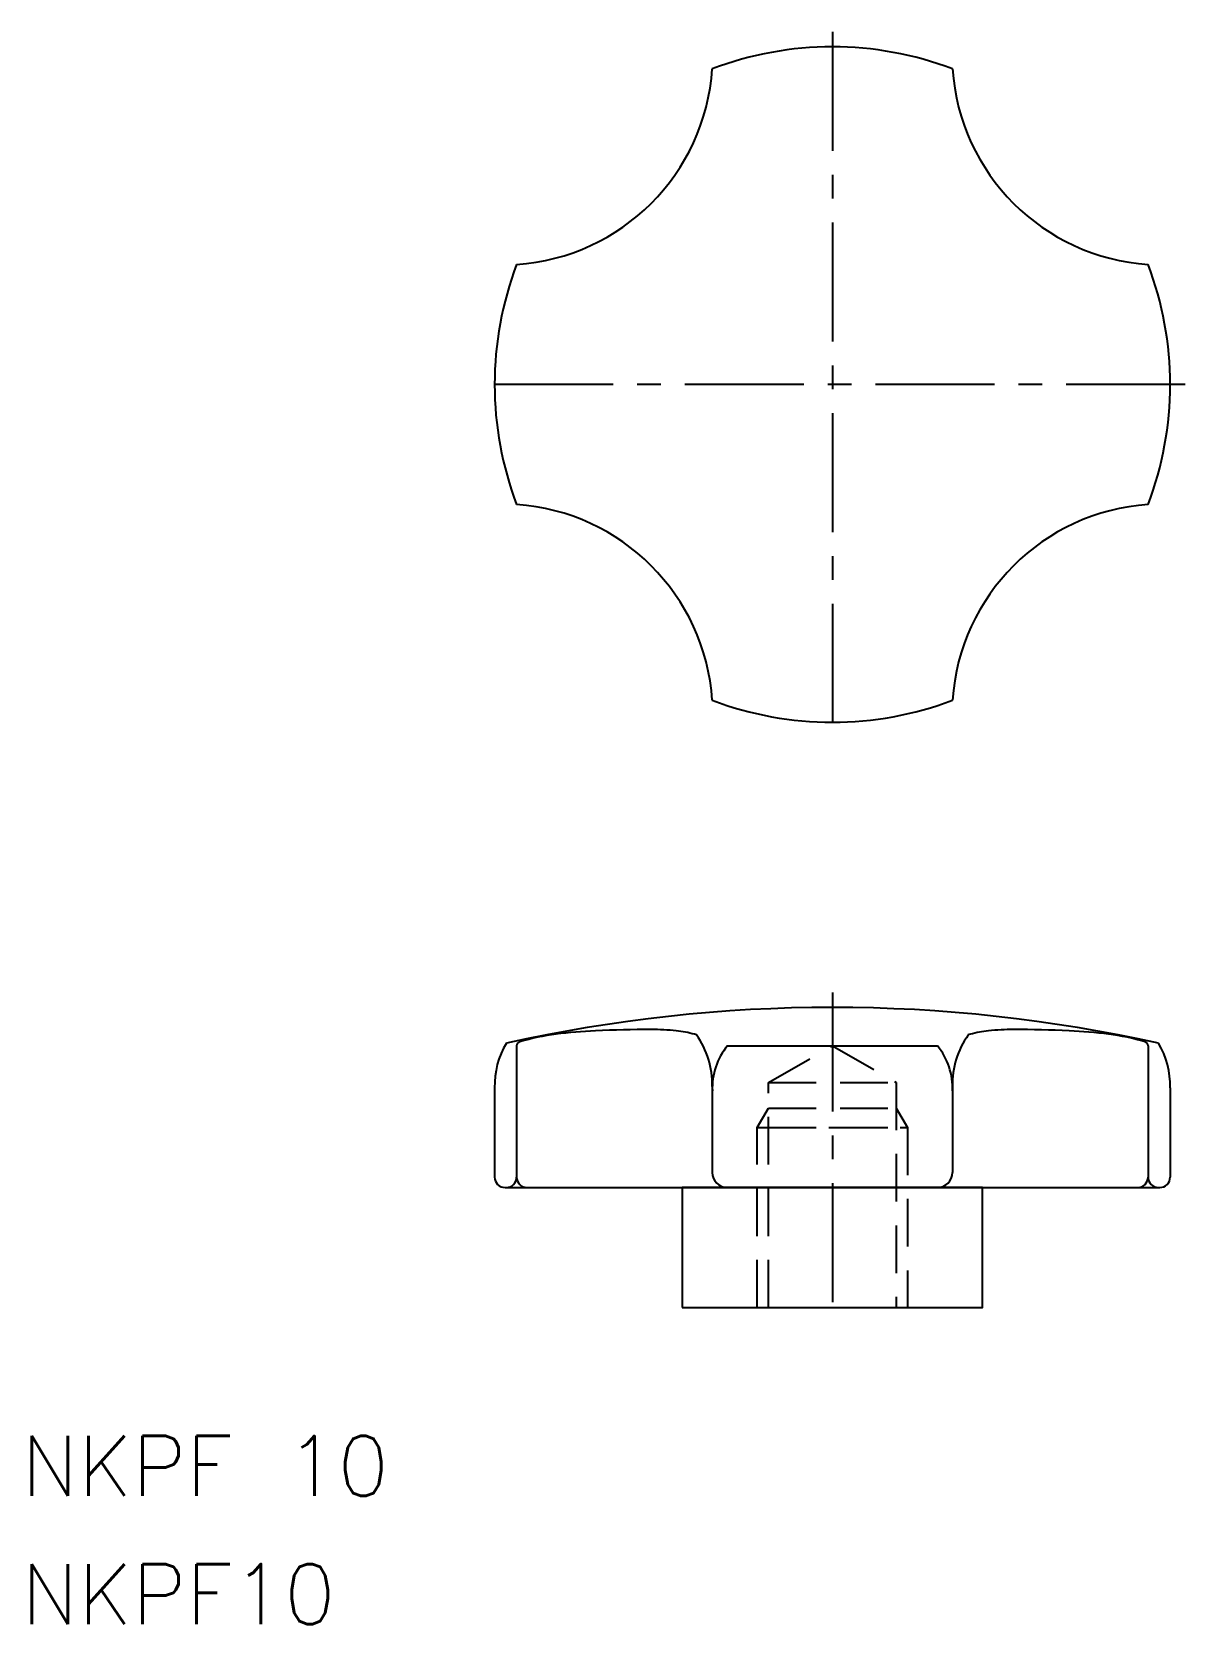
# Model space of a CAD drawing. Extents: x 60 to 136, y 109 to 215.
import ezdxf
from ezdxf.enums import TextEntityAlignment as Align

# ---------------------------------------------------------------- set-up
doc = ezdxf.new("R2010")
doc.units = 0
doc.header["$LTSCALE"] = 0.25
doc.linetypes.add('CENTER', pattern=[50.8, 31.75, -6.35, 6.35, -6.35])
doc.linetypes.add('DASHED', pattern=[19.05, 12.7, -6.35])
doc.layers.get('0').update_dxf_attribs({"linetype": 'CONTINUOUS'})
doc.layers.add('CENTER', color=1, linetype='CENTER')
doc.styles.get("Standard").update_dxf_attribs({"font": 'txt.shx'})

msp = doc.modelspace()

# ---------------------------------------------------------------- linework, layer by layer
at = {"linetype": 'CONTINUOUS'}
for p, q in [((91.85, 147.94), (91.85, 139.2)), ((105.88, 147.94), (119.88, 147.94)), ((133.91, 147.94), (133.91, 139.2)), ((90.38, 145.14), (90.38, 139.2)), ((104.88, 145.24), (104.88, 139.5)), ((120.88, 145.24), (120.88, 139.5)), ((135.38, 145.14), (135.38, 139.2)), ((91.08, 138.5), (134.68, 138.5))]:
    msp.add_line(p, q, dxfattribs=at)
at = {"color": 3, "linetype": 'DASHED'}
for p, q in [((108.63, 145.5), (112.88, 147.94)), ((112.88, 147.94), (117.13, 145.5)), ((108.63, 145.5), (117.13, 145.5)), ((108.63, 145.5), (117.13, 145.5)), ((108.63, 130.5), (108.63, 145.5)), ((117.13, 145.5), (117.13, 130.5)), ((107.88, 142.5), (108.63, 143.79)), ((108.63, 143.79), (117.13, 143.79)), ((117.13, 143.79), (117.88, 142.5)), ((107.88, 142.5), (117.88, 142.5)), ((107.88, 130.5), (107.88, 142.5)), ((108.63, 142.5), (117.13, 142.5)), ((117.88, 142.5), (117.88, 130.5))]:
    msp.add_line(p, q, dxfattribs=at)
for p, q in [((107.38, 130.5), (107.38, 130.5)), ((112.88, 130.5), (112.88, 130.5))]:
    msp.add_line(p, q)
msp.add_lwpolyline([(102.88, 130.5), (122.88, 130.5), (122.88, 138.5), (102.88, 138.5)], close=True)
at = {"linetype": 'CONTINUOUS'}
for centre, radius, start, end in [((112.88, 192), 22.5, 69.1725, 110.8275), ((90.91, 213.97), 14, 273.8448, 356.1552), ((134.85, 213.97), 14, 183.8448, 266.1552), ((112.88, 192), 22.5, 159.1725, 200.8275), ((112.88, 192), 22.5, 339.1725, 20.8275), ((90.91, 170.03), 14, 3.8448, 86.1552), ((134.85, 170.03), 14, 93.8448, 176.1552), ((112.88, 192), 22.5, 249.1725, 290.8275), ((112.88, 50.5), 100, 77.457, 102.543), ((96.29, 133.87), 14.95, 96.976, 106.4572), ((98.98, 111.86), 37.13, 92.9014, 96.976), ((100.81, 75.82), 73.21, 90, 92.9014), ((100.81, 133.95), 15.08, 83.6314, 90), ((101.59, 140.92), 8.07, 74.9193, 83.6314), ((102.76, 145.27), 3.57, 72.5529, 74.9193), ((99.2, 145.38), 5.68, 358.6095, 35.4302), ((126.56, 145.38), 5.68, 144.5698, 181.3905), ((123, 145.27), 3.57, 105.0807, 107.4471), ((124.17, 140.92), 8.07, 96.3686, 105.0807), ((124.95, 133.95), 15.08, 90, 96.3686), ((124.95, 75.82), 73.21, 87.0986, 90), ((126.77, 111.86), 37.13, 83.024, 87.0986), ((129.47, 133.87), 14.95, 73.5428, 83.024), ((95.87, 145.29), 5.49, 148.9978, 181.5282), ((92.13, 147.94), 0.285, 106.4572, 180), ((109.29, 145.14), 4.41, 140.5758, 182.5543), ((116.47, 145.14), 4.41, 357.4457, 39.4242), ((133.62, 147.94), 0.285, 0, 73.5428), ((129.89, 145.29), 5.49, 358.4718, 31.0022), ((91.08, 139.2), 0.7, 180, 270), ((91.15, 139.2), 0.7, 270, 0), ((92.55, 139.2), 0.7, 180, 270), ((105.88, 139.5), 1, 180, 270), ((119.88, 139.5), 1, 270, 0), ((133.21, 139.2), 0.7, 270, 0), ((134.61, 139.2), 0.7, 180, 270), ((134.68, 139.2), 0.7, 270, 0)]:
    msp.add_arc(centre, radius, start, end, dxfattribs=at)
at = {"layer": 'CENTER', "linetype": 'CENTER'}
for p, q in [((112.88, 215.5), (112.88, 168.5)), ((136.38, 192), (89.38, 192)), ((112.88, 151.5), (112.88, 129.5))]:
    msp.add_line(p, q, dxfattribs=at)

# ---------------------------------------------------------------- texts
at = {"color": 7, "linetype": 'CONTINUOUS'}
for s, p in [('NKPF 10', (58.87, 119.95)), ('NKPF10', (58.87, 111.41))]:
    msp.add_text(s, height=4, dxfattribs=at).set_placement(p, align=Align.MIDDLE_LEFT)

doc.saveas('drawing.dxf')
